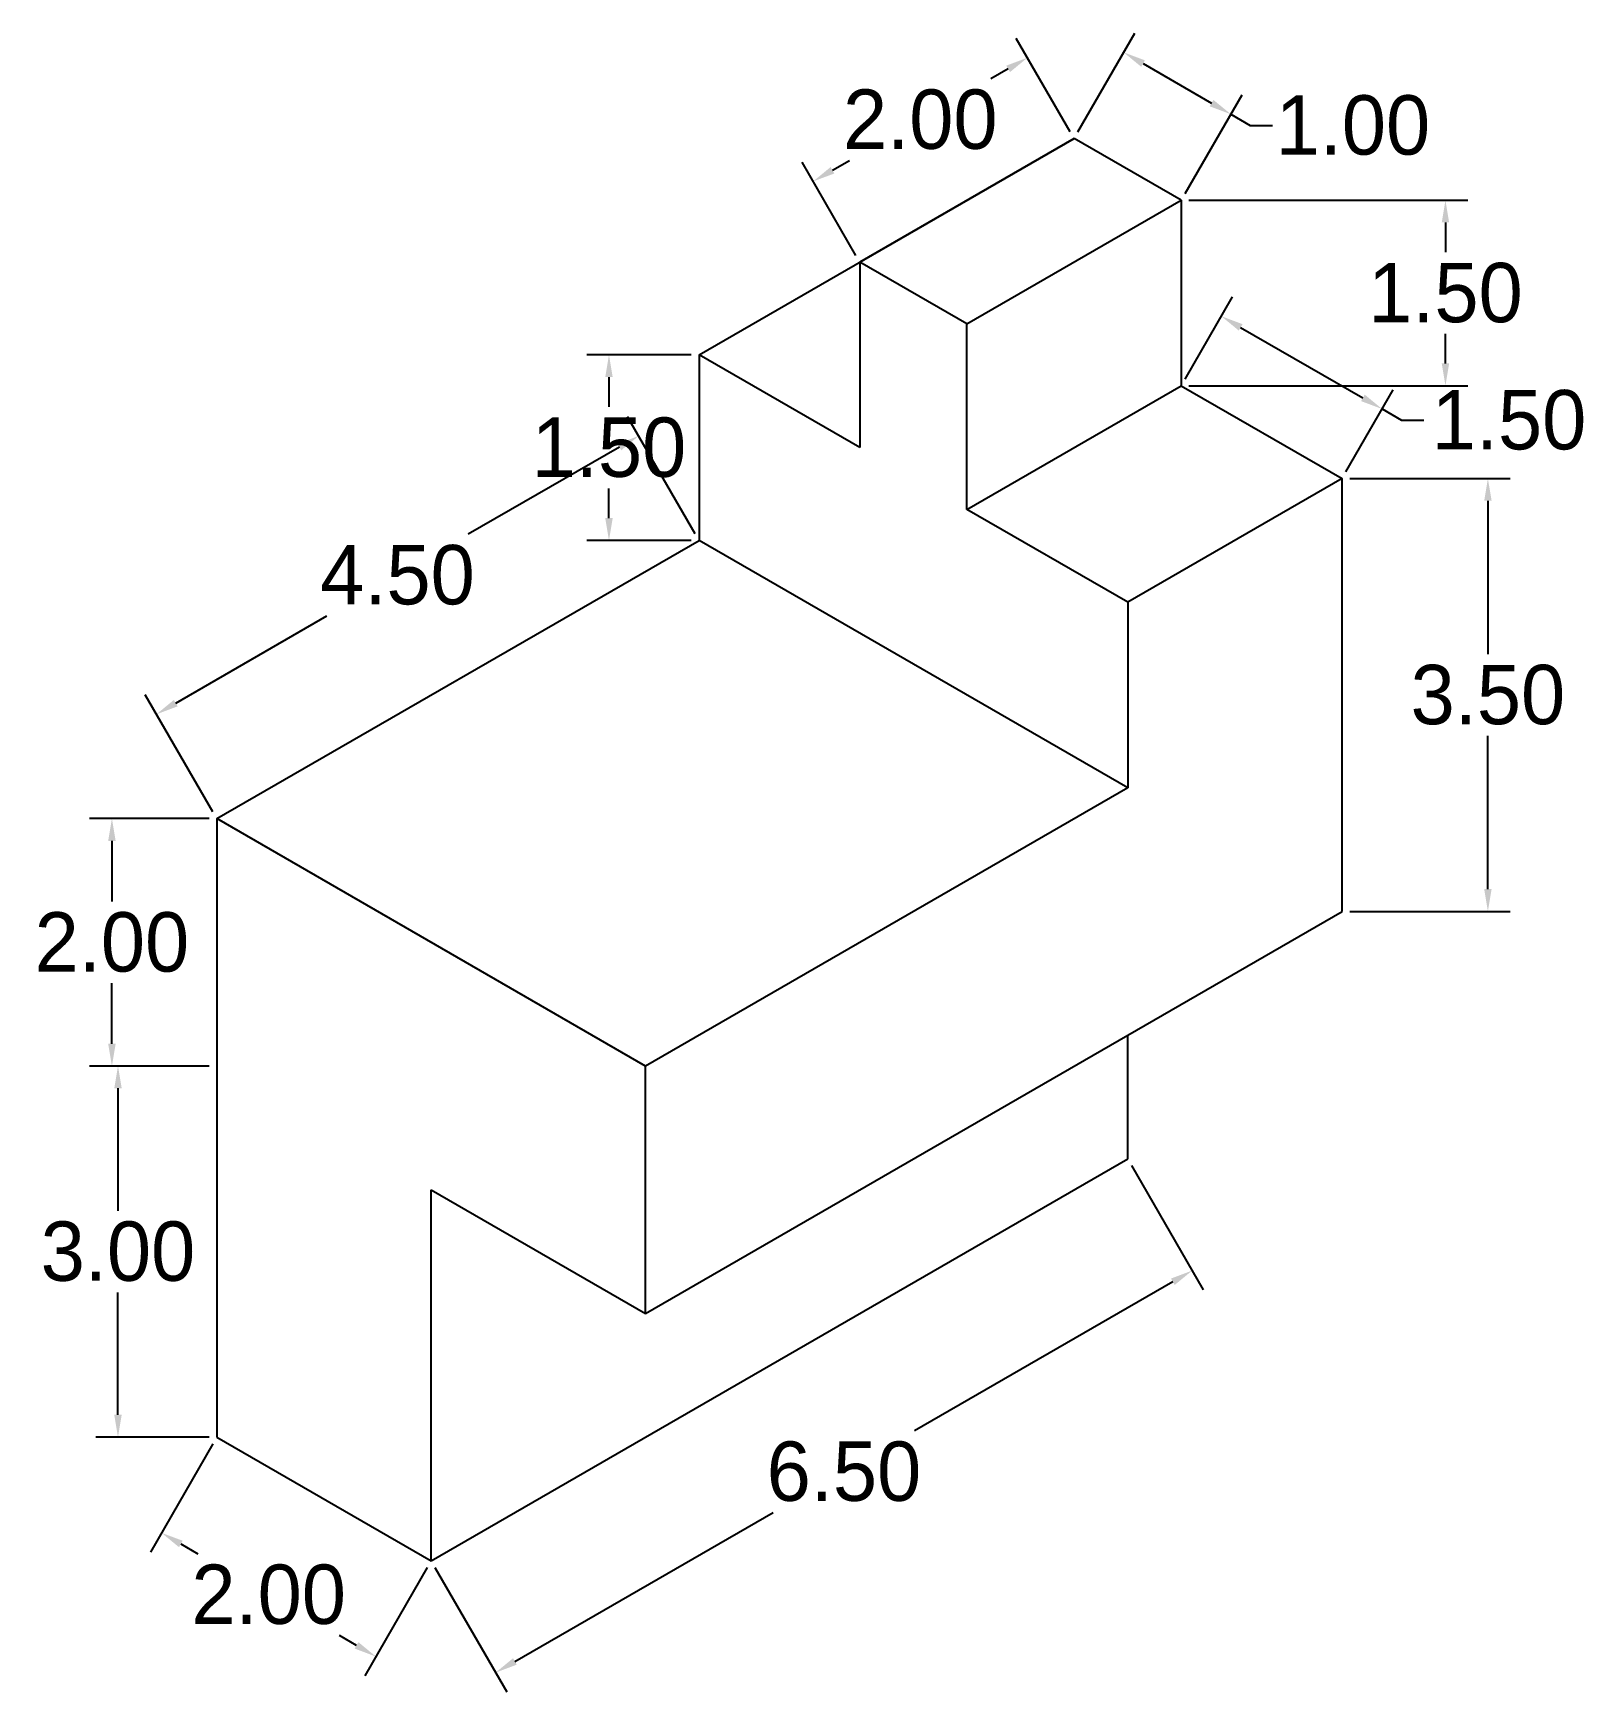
# Model space of a CAD drawing. Header units: inches. Extents: x 51.9 to 64.5, y 18 to 31.4.
import ezdxf

# ---------------------------------------------------------------- set-up
doc = ezdxf.new("R2010")
doc.units = ezdxf.units.IN
doc.header["$MEASUREMENT"] = 0
doc.dimstyles.get("Standard").update_dxf_attribs({"dimtxt": 0.48, "dimasz": 0.18, "dimexe": 0.18, "dimexo": 0.0625, "dimgap": 0.09, "dimtad": 0, "dimtih": 1, "dimtoh": 1, "dimzin": 0, "dimdsep": 46, "dimtxsty": 'Standard', "dimcen": 0.09, "dimadec": 0, "dimazin": 0, "dimtfac": 1, "dimtofl": 0, "dimtmove": 0, "dimatfit": 3, "dimfxl": 1, "dimtolj": 1, "dimtzin": 0, "dimarcsym": 0})

# ---------------------------------------------------------------- blocks, each defined once
blk = doc.blocks.new('*D13')
at = {"color": 0, "lineweight": -2}
for p, q in [((53.314, 25.093), (52.349, 25.093)), ((52.529, 24.913), (52.529, 24.423)), ((52.529, 23.273), (52.529, 23.763)), ((53.314, 23.093), (52.349, 23.093))]:
    blk.add_line(p, q, dxfattribs=at)
at = {"color": 0}
for points in [[(52.499, 24.913), (52.559, 24.913), (52.529, 25.093)], [(52.499, 23.273), (52.559, 23.273), (52.529, 23.093)]]:
    blk.add_solid(points, dxfattribs=at)
at = {"layer": 'Defpoints', "color": 0}
for p in [(53.376, 25.093), (52.529, 23.093), (53.376, 23.093)]:
    blk.add_point(p, dxfattribs=at)
at = {"color": 0, "insert": (52.529, 24.093), "char_height": 0.48, "attachment_point": 5}
blk.add_mtext('\\A1;2.00', dxfattribs=at)
blk = doc.blocks.new('*D14')
at = {"color": 0, "lineweight": -2}
for p, q in [((53.314, 23.093), (52.398, 23.093)), ((52.578, 22.913), (52.578, 21.923)), ((52.578, 20.273), (52.578, 21.263)), ((53.314, 20.093), (52.398, 20.093))]:
    blk.add_line(p, q, dxfattribs=at)
at = {"color": 0}
for points in [[(52.548, 22.913), (52.608, 22.913), (52.578, 23.093)], [(52.548, 20.273), (52.608, 20.273), (52.578, 20.093)]]:
    blk.add_solid(points, dxfattribs=at)
at = {"layer": 'Defpoints', "color": 0}
for p in [(53.376, 23.093), (52.578, 20.093), (53.376, 20.093)]:
    blk.add_point(p, dxfattribs=at)
at = {"color": 0, "insert": (52.578, 21.593), "char_height": 0.48, "attachment_point": 5}
blk.add_mtext('\\A1;3.00', dxfattribs=at)
blk = doc.blocks.new('*D15')
at = {"color": 0, "lineweight": -2}
for p, q in [((60.769, 22.289), (61.349, 21.283)), ((61.103, 21.349), (59.016, 20.144)), ((55.786, 18.279), (57.873, 19.484)), ((55.14, 19.039), (55.72, 18.033))]:
    blk.add_line(p, q, dxfattribs=at)
at = {"color": 0}
for points in [[(61.088, 21.375), (61.118, 21.323), (61.259, 21.439)], [(55.771, 18.305), (55.801, 18.253), (55.63, 18.189)]]:
    blk.add_solid(points, dxfattribs=at)
at = {"layer": 'Defpoints', "color": 0}
for p in [(60.738, 22.343), (61.259, 21.439), (55.108, 19.093)]:
    blk.add_point(p, dxfattribs=at)
at = {"color": 0, "insert": (58.445, 19.814), "char_height": 0.48, "attachment_point": 5}
blk.add_mtext('\\A1;6.50', dxfattribs=at)
blk = doc.blocks.new('*D16')
at = {"color": 0, "lineweight": -2}
for p, q in [((53.345, 20.039), (52.84, 19.163)), ((53.086, 19.229), (53.224, 19.149)), ((55.077, 19.039), (54.572, 18.163)), ((54.506, 18.409), (54.367, 18.489))]:
    blk.add_line(p, q, dxfattribs=at)
at = {"color": 0}
for points in [[(53.101, 19.255), (53.071, 19.203), (52.93, 19.319)], [(54.521, 18.435), (54.491, 18.383), (54.662, 18.319)]]:
    blk.add_solid(points, dxfattribs=at)
at = {"layer": 'Defpoints', "color": 0}
for p in [(53.376, 20.093), (55.108, 19.093), (54.662, 18.319)]:
    blk.add_point(p, dxfattribs=at)
at = {"color": 0, "insert": (53.796, 18.819), "char_height": 0.48, "attachment_point": 5}
blk.add_mtext('\\A1;2.00', dxfattribs=at)
blk = doc.blocks.new('*D17')
at = {"color": 0, "lineweight": -2}
for p, q in [((62.532, 27.843), (63.829, 27.843)), ((63.649, 27.663), (63.649, 26.423)), ((63.649, 24.523), (63.649, 25.763)), ((62.532, 24.343), (63.829, 24.343))]:
    blk.add_line(p, q, dxfattribs=at)
at = {"color": 0}
for points in [[(63.619, 27.663), (63.679, 27.663), (63.649, 27.843)], [(63.619, 24.523), (63.679, 24.523), (63.649, 24.343)]]:
    blk.add_solid(points, dxfattribs=at)
at = {"layer": 'Defpoints', "color": 0}
for p in [(62.47, 27.843), (62.47, 24.343), (63.649, 24.343)]:
    blk.add_point(p, dxfattribs=at)
at = {"color": 0, "insert": (63.649, 26.093), "char_height": 0.48, "attachment_point": 5}
blk.add_mtext('\\A1;3.50', dxfattribs=at)
blk = doc.blocks.new('*D18')
at = {"color": 0, "lineweight": -2}
for p, q in [((60.273, 30.647), (59.838, 31.401)), ((59.772, 31.155), (59.633, 31.075)), ((58.541, 29.647), (58.106, 30.401)), ((58.352, 30.335), (58.49, 30.415))]:
    blk.add_line(p, q, dxfattribs=at)
at = {"color": 0}
for points in [[(59.757, 31.181), (59.787, 31.129), (59.928, 31.245)], [(58.337, 30.361), (58.367, 30.309), (58.196, 30.245)]]:
    blk.add_solid(points, dxfattribs=at)
at = {"layer": 'Defpoints', "color": 0}
for p in [(59.928, 31.245), (60.305, 30.593), (58.573, 29.593)]:
    blk.add_point(p, dxfattribs=at)
at = {"color": 0, "insert": (59.062, 30.745), "char_height": 0.48, "attachment_point": 5}
blk.add_mtext('\\A1;2.00', dxfattribs=at)
blk = doc.blocks.new('*D19')
at = {"color": 0, "lineweight": -2}
for p, q in [((60.336, 30.647), (60.796, 31.444)), ((60.862, 31.198), (61.416, 30.878)), ((61.202, 30.147), (61.662, 30.944)), ((61.572, 30.788), (61.728, 30.698)), ((61.728, 30.698), (61.908, 30.698))]:
    blk.add_line(p, q, dxfattribs=at)
at = {"color": 0}
for points in [[(60.877, 31.224), (60.847, 31.172), (60.706, 31.288)], [(61.431, 30.904), (61.401, 30.852), (61.572, 30.788)]]:
    blk.add_solid(points, dxfattribs=at)
at = {"layer": 'Defpoints', "color": 0}
for p in [(61.572, 30.788), (60.305, 30.593), (61.171, 30.093)]:
    blk.add_point(p, dxfattribs=at)
at = {"color": 0, "insert": (62.558, 30.698), "char_height": 0.48, "attachment_point": 5}
blk.add_mtext('\\A1;1.00', dxfattribs=at)
blk = doc.blocks.new('*D20')
at = {"color": 0, "lineweight": -2}
for p, q in [((61.233, 30.093), (63.486, 30.093)), ((63.306, 29.913), (63.306, 29.673)), ((63.306, 28.773), (63.306, 29.013)), ((61.233, 28.593), (63.486, 28.593))]:
    blk.add_line(p, q, dxfattribs=at)
at = {"color": 0}
for points in [[(63.276, 29.913), (63.336, 29.913), (63.306, 30.093)], [(63.276, 28.773), (63.336, 28.773), (63.306, 28.593)]]:
    blk.add_solid(points, dxfattribs=at)
at = {"layer": 'Defpoints', "color": 0}
for p in [(61.171, 30.093), (61.171, 28.593), (63.306, 28.593)]:
    blk.add_point(p, dxfattribs=at)
at = {"color": 0, "insert": (63.306, 29.343), "char_height": 0.48, "attachment_point": 5}
blk.add_mtext('\\A1;1.50', dxfattribs=at)
blk = doc.blocks.new('*D21')
at = {"color": 0, "lineweight": -2}
for p, q in [((61.202, 28.647), (61.585, 29.311)), ((61.651, 29.065), (62.639, 28.495)), ((62.501, 27.897), (62.884, 28.561)), ((62.794, 28.405), (62.95, 28.315)), ((62.95, 28.315), (63.13, 28.315))]:
    blk.add_line(p, q, dxfattribs=at)
at = {"color": 0}
for points in [[(61.666, 29.091), (61.636, 29.039), (61.495, 29.155)], [(62.654, 28.521), (62.624, 28.469), (62.794, 28.405)]]:
    blk.add_solid(points, dxfattribs=at)
at = {"layer": 'Defpoints', "color": 0}
for p in [(61.171, 28.593), (62.794, 28.405), (62.47, 27.843)]:
    blk.add_point(p, dxfattribs=at)
at = {"color": 0, "insert": (63.82, 28.315), "char_height": 0.48, "attachment_point": 5}
blk.add_mtext('\\A1;1.50', dxfattribs=at)
blk = doc.blocks.new('*D22')
at = {"color": 0, "lineweight": -2}
for p, q in [((57.242, 27.397), (56.696, 28.343)), ((56.63, 28.097), (55.409, 27.392)), ((53.045, 26.027), (54.266, 26.732)), ((53.345, 25.147), (52.799, 26.093))]:
    blk.add_line(p, q, dxfattribs=at)
at = {"color": 0}
for points in [[(56.615, 28.123), (56.645, 28.071), (56.786, 28.187)], [(53.03, 26.053), (53.06, 26.001), (52.889, 25.937)]]:
    blk.add_solid(points, dxfattribs=at)
at = {"layer": 'Defpoints', "color": 0}
for p in [(56.786, 28.187), (57.274, 27.343), (53.376, 25.093)]:
    blk.add_point(p, dxfattribs=at)
at = {"color": 0, "insert": (54.837, 27.062), "char_height": 0.48, "attachment_point": 5}
blk.add_mtext('\\A1;4.50', dxfattribs=at)
blk = doc.blocks.new('*D23')
at = {"color": 0, "lineweight": -2}
for p, q in [((57.211, 28.843), (56.366, 28.843)), ((56.546, 28.663), (56.546, 28.423)), ((56.546, 27.523), (56.546, 27.763)), ((57.211, 27.343), (56.366, 27.343))]:
    blk.add_line(p, q, dxfattribs=at)
at = {"color": 0}
for points in [[(56.516, 28.663), (56.576, 28.663), (56.546, 28.843)], [(56.516, 27.523), (56.576, 27.523), (56.546, 27.343)]]:
    blk.add_solid(points, dxfattribs=at)
at = {"layer": 'Defpoints', "color": 0}
for p in [(57.274, 28.843), (56.546, 27.343), (57.274, 27.343)]:
    blk.add_point(p, dxfattribs=at)
at = {"color": 0, "insert": (56.546, 28.093), "char_height": 0.48, "attachment_point": 5}
blk.add_mtext('\\A1;1.50', dxfattribs=at)

msp = doc.modelspace()

# ---------------------------------------------------------------- linework, layer by layer
for p, q in [((57.274, 28.843), (60.305, 30.593)), ((60.305, 30.593), (58.573, 29.593)), ((61.171, 30.093), (60.305, 30.593)), ((59.439, 29.093), (61.171, 30.093)), ((61.171, 30.093), (61.171, 28.593)), ((59.439, 29.093), (58.573, 29.593)), ((58.573, 29.593), (58.573, 28.093)), ((59.439, 27.593), (59.439, 29.093)), ((58.573, 28.093), (57.274, 28.843)), ((57.274, 28.843), (57.274, 27.343)), ((59.439, 27.593), (61.171, 28.593)), ((61.171, 28.593), (62.47, 27.843)), ((62.47, 27.843), (60.738, 26.843)), ((62.47, 24.343), (62.47, 27.843)), ((60.738, 26.843), (59.439, 27.593)), ((53.376, 25.093), (57.274, 27.343)), ((60.738, 25.343), (57.274, 27.343)), ((60.738, 26.843), (60.738, 25.343)), ((60.738, 25.343), (56.841, 23.093)), ((56.841, 23.093), (53.376, 25.093)), ((53.376, 25.093), (53.376, 23.093)), ((60.738, 23.343), (62.47, 24.343)), ((56.841, 21.093), (60.738, 23.343)), ((60.738, 22.343), (60.738, 23.343)), ((53.376, 23.093), (53.376, 20.093)), ((56.841, 21.093), (56.841, 23.093)), ((55.108, 19.093), (60.738, 22.343)), ((55.108, 19.093), (55.108, 22.093)), ((55.108, 22.093), (56.841, 21.093)), ((53.376, 20.093), (55.108, 19.093))]:
    msp.add_line(p, q)

# ---------------------------------------------------------------- dimensions: what is measured, and where the dimension line sits
for p1, p2, distance, picture, middle in [((58.573, 29.593), (60.305, 30.593), 0.754, '*D18', (59.062, 30.745)), ((60.305, 30.593), (61.171, 30.093), 0.802, '*D19', (62.558, 30.698)), ((61.171, 28.593), (62.47, 27.843), 0.65, '*D21', (63.82, 28.315)), ((53.376, 25.093), (57.274, 27.343), 0.975, '*D22', (54.837, 27.062)), ((55.108, 19.093), (60.738, 22.343), -1.043, '*D15', (58.445, 19.814)), ((53.376, 20.093), (55.108, 19.093), -0.893, '*D16', (53.796, 18.819))]:
    dim = msp.add_aligned_dim(p1=p1, p2=p2, distance=distance, dimstyle='Standard')
    dim.commit()
    dim.dimension.update_dxf_attribs({"geometry": picture, "text_midpoint": middle})
for base, p1, p2, picture, middle in [((63.306, 28.593), (61.171, 30.093), (61.171, 28.593), '*D20', (63.306, 29.343)), ((56.546, 27.343), (57.274, 28.843), (57.274, 27.343), '*D23', (56.546, 28.093)), ((63.649, 24.343), (62.47, 27.843), (62.47, 24.343), '*D17', (63.649, 26.093)), ((52.529, 23.093), (53.376, 25.093), (53.376, 23.093), '*D13', (52.529, 24.093)), ((52.578, 20.093), (53.376, 23.093), (53.376, 20.093), '*D14', (52.578, 21.593))]:
    dim = msp.add_linear_dim(base=base, p1=p1, p2=p2, angle=90, dimstyle='Standard')
    dim.commit()
    dim.dimension.update_dxf_attribs({"geometry": picture, "text_midpoint": middle})

doc.saveas('drawing.dxf')
